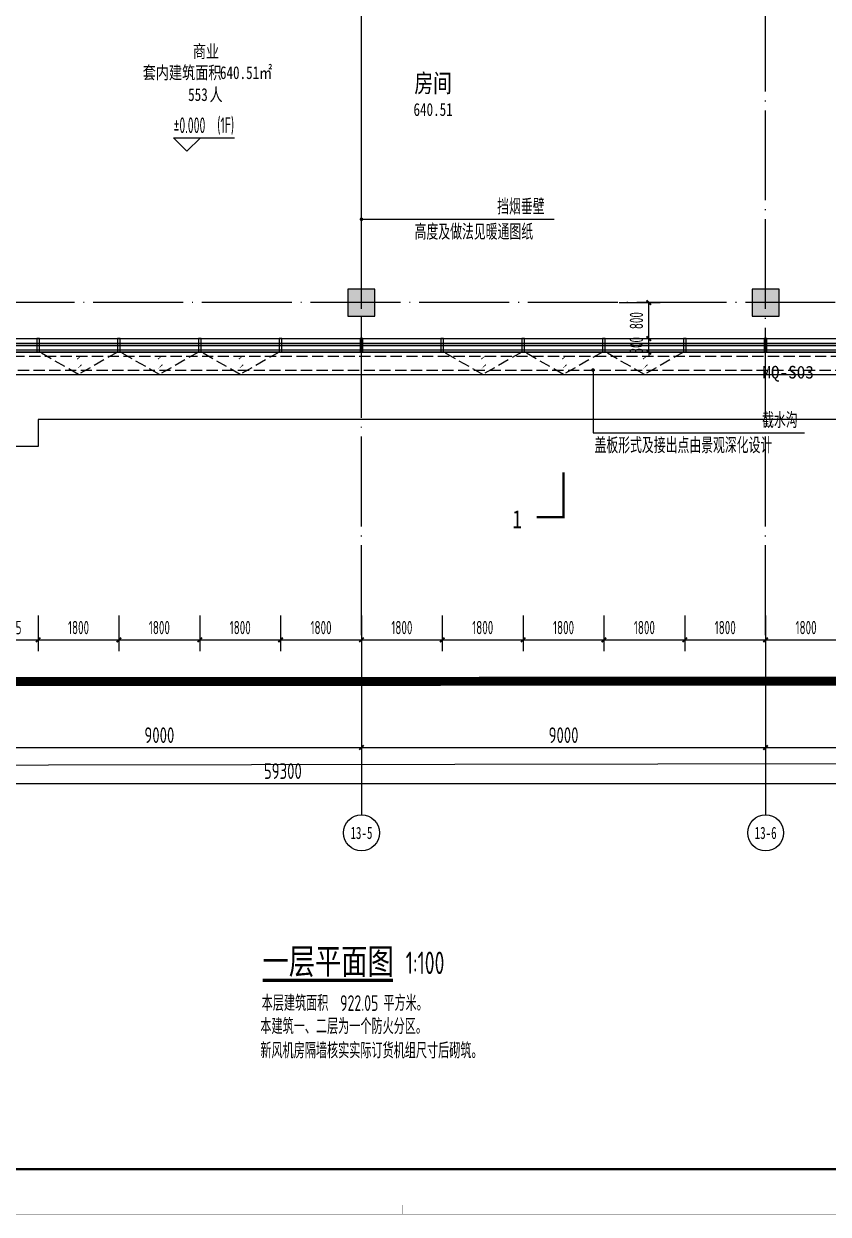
# Model space of a CAD drawing. Extents: x -228436 to 200315, y -41539 to 163917.
# Drawn here: x 22981 to 40893, y -20288 to 6206 of the extents above; entities that cross this region are included whole.
import ezdxf
from ezdxf.enums import TextEntityAlignment as Align

# ---------------------------------------------------------------- set-up
doc = ezdxf.new("R2010")
doc.units = 0
doc.header["$LTSCALE"] = 1000
doc.header["$MEASUREMENT"] = 0
for name, pattern in [('13#楼幕墙$0$DASH', [0.35, 0.25, -0.1]), ('X-104 13#平面$0$109 3#平面$0$DASH', [0.35, 0.25, -0.1]), ('X-104 13#平面$0$ACAD_ISO04W100', [30, 24, -3, 0, -3]), ('X-104 13#平面$0$ACAD_ISO05W100', [34, 24, -3, 0.5, -3, 0.5, -3]), ('X-104 13#平面$0$DASH', [0.35, 0.25, -0.1]), ('X-104 13#平面$0$DOTE', [2.42, 2, -0.2, 0.02, -0.2])]:
    doc.linetypes.add(name, pattern=pattern)
for name, color, linetype in [('01-标注_尺寸', 124, 'Continuous'), ('13#楼幕墙$0$A-C_幕墙龙骨', 133, 'Continuous'), ('13#楼幕墙$0$A-C_玻璃幕墙', 140, 'Continuous'), ('13#楼幕墙$0$A-C_窗', 140, 'Continuous'), ('AXIS_TEXT', 7, 'Continuous'), ('PUB_HATCH', 8, 'Continuous'), ('PUB_WALL', 9, 'Continuous'), ('X-104 13#平面$0$01-标注_标高', 200, 'Continuous'), ('X-104 13#平面$0$01-标注_符号', 200, 'Continuous'), ('X-104 13#平面$0$01-标注_轴线坐标', 132, 'Continuous'), ('X-104 13#平面$0$02-TEXT_房间', 7, 'Continuous'), ('X-104 13#平面$0$02-TEXT_标注', 130, 'Continuous'), ('X-104 13#平面$0$02-TEXT_轴号', 7, 'Continuous'), ('X-104 13#平面$0$A-O_散水', 134, 'Continuous'), ('X-104 13#平面$0$A-TECH_暖通', 6, 'Continuous'), ('X-104 13#平面$0$A-TECH_结构', 21, 'Continuous'), ('X-104 13#平面$0$A_AXIS-轴线', 36, 'X-104 13#平面$0$DOTE'), ('X-104 13#平面$0$A_STR-砼柱', 51, 'Continuous'), ('X-104 13#平面$0$DIM_SYMB', 3, 'Continuous'), ('X-104 13#平面$0$M-用地 红线', 20, 'X-104 13#平面$0$ACAD_ISO04W100'), ('X-104 13#平面$0$M-绿化 首层轮廓', 197, 'Continuous'), ('X-104 13#平面$0$M-道路 边线', 151, 'Continuous'), ('建-标注-文本', 254, 'Continuous')]:
    doc.layers.add(name, color=color, linetype=linetype)
doc.layers.add('X-104 13#平面$0$000套内', color=226, linetype='Continuous', lineweight=30, plot=False)
doc.styles.add('_TCH_DIM_T3', font='ros1.shx', dxfattribs={"width": 0.705882, "bigfont": 'jd.shx'})
doc.styles.add('COMPLEX', font='COMPLEX')
doc.styles.add('X-104 13#平面$0$_TCH_AXIS', font='STXIHEI_0.TTF', dxfattribs={"width": 0.75})
doc.styles.add('X-104 13#平面$0$_TCH_DIM', font='ros1.shx', dxfattribs={"width": 0.8, "bigfont": 'jd.shx'})
doc.styles.add('X-104 13#平面$0$_TCH_DIM_T3', font='ros1.shx', dxfattribs={"width": 0.8, "bigfont": 'jd.shx'})
doc.styles.add('X-104 13#平面$0$_TCH_LABEL', font='STXIHEI_0.TTF', dxfattribs={"width": 0.75})
doc.styles.add('X-104 13#平面$0$_TCH_SPACE', font='STXIHEI_0.TTF', dxfattribs={"width": 0.75, "height": 5})
doc.styles.add('X-104 13#平面$0$Standard', font='ros1.shx', dxfattribs={"width": 0.75, "bigfont": 'jd.shx'})
doc.dimstyles.new('_TCH_ARCH&&100', dxfattribs={"dimtxt": 297.5, "dimasz": 100, "dimexe": 250, "dimexo": 300, "dimgap": 126.25, "dimtad": 1, "dimdec": 0, "dimzin": 0, "dimdsep": 46, "dimtxsty": '_TCH_DIM_T3', "dimblk": 'ARCHTICK', "dimcen": 0.09, "dimclrt": 7, "dimazin": 2, "dimtfac": 1, "dimtdec": 0, "dimtix": 1, "dimtmove": 2, "dimatfit": 3, "dimfxl": 0, "dimtolj": 1, "dimtzin": 0, "dimarcsym": 0})
doc.dimstyles.new('X-104 13#平面$0$_TCH_ARCH&&100', dxfattribs={"dimtxt": 350, "dimasz": 100, "dimexe": 250, "dimexo": 300, "dimgap": 100, "dimtad": 1, "dimdec": 0, "dimzin": 0, "dimdsep": 46, "dimtxsty": 'X-104 13#平面$0$_TCH_DIM_T3', "dimblk": 'X-104 13#平面$0$_ArchTick', "dimcen": 0.09, "dimclrt": 7, "dimazin": 2, "dimtfac": 1, "dimtdec": 0, "dimtix": 1, "dimtmove": 2, "dimatfit": 3, "dimfxl": 0, "dimtolj": 1, "dimtzin": 0, "dimarcsym": 0})

# ---------------------------------------------------------------- blocks, each defined once
blk = doc.blocks.new('图框-A1')
for points, const_width in [([(0, 0), (841, 0), (841, 594), (0, 594)], 0.05), ([(766, 584), (25, 584), (25, 10), (766, 10)], 0.5)]:
    blk.add_lwpolyline(points, close=True, dxfattribs=dict(const_width=const_width))
at = {"const_width": 0.05}
blk.add_lwpolyline([(420.5, 0), (420.5, 2)], dxfattribs=at)
blk = doc.blocks.new('_AXISO')
blk.add_circle((0, 0), 0.5)
at = {"layer": 'AXIS_TEXT', "style": 'COMPLEX', "width": 1.041667}
blk.add_attdef('A', text='', height=0.56, dxfattribs=at).set_placement((-0.25, -0.28), (0.25, -0.28), align=Align.FIT)
blk = doc.blocks.new('X-104 13#平面$0$_ArchTick')
at = {"color": 0, "linetype": 'ByBlock', "const_width": 0.4}
blk.add_lwpolyline([(-0.5, -0.5), (0.5, 0.5)], dxfattribs=at)
blk = doc.blocks.new('*D741')
at = {"layer": 'Defpoints', "color": 0, "transparency": 16777216}
for p in [(-900, -7401), (58400, -7401), (58400, -10701)]:
    blk.add_point(p, dxfattribs=at)
at = {"layer": 'X-104 13#平面$0$01-标注_轴线坐标', "color": 0, "lineweight": -2, "transparency": 16777216}
for p, q in [((-900, -7701), (-900, -10951)), ((58400, -7701), (58400, -10951)), ((-900, -10701), (58400, -10701))]:
    blk.add_line(p, q, dxfattribs=at)
at = {"layer": 'X-104 13#平面$0$01-标注_轴线坐标', "color": 0, "lineweight": -2, "transparency": 16777216, "xscale": 100, "yscale": 100, "zscale": 100, "rotation": 180}
blk.add_blockref('X-104 13#平面$0$_ArchTick', (-900, -10701), dxfattribs=at)
at = {"layer": 'X-104 13#平面$0$01-标注_轴线坐标', "color": 0, "lineweight": -2, "transparency": 16777216, "xscale": 100, "yscale": 100, "zscale": 100}
blk.add_blockref('X-104 13#平面$0$_ArchTick', (58400, -10701), dxfattribs=at)
at = {"layer": 'X-104 13#平面$0$01-标注_轴线坐标', "color": 7, "transparency": 16777216, "insert": (28750, -10426), "char_height": 350, "attachment_point": 5, "style": 'X-104 13#平面$0$_TCH_DIM_T3'}
blk.add_mtext('\\A1;59300', dxfattribs=at)
blk = doc.blocks.new('*D746')
at = {"layer": 'Defpoints', "color": 0, "transparency": 16777216}
for p in [(21500, -7401), (30500, -7401), (30500, -9901)]:
    blk.add_point(p, dxfattribs=at)
at = {"layer": 'X-104 13#平面$0$01-标注_轴线坐标', "color": 0, "lineweight": -2, "transparency": 16777216}
for p, q in [((21500, -7701), (21500, -10151)), ((30500, -7701), (30500, -10151)), ((21500, -9901), (30500, -9901))]:
    blk.add_line(p, q, dxfattribs=at)
at = {"layer": 'X-104 13#平面$0$01-标注_轴线坐标', "color": 0, "lineweight": -2, "transparency": 16777216, "xscale": 100, "yscale": 100, "zscale": 100, "rotation": 180}
blk.add_blockref('X-104 13#平面$0$_ArchTick', (21500, -9901), dxfattribs=at)
at = {"layer": 'X-104 13#平面$0$01-标注_轴线坐标', "color": 0, "lineweight": -2, "transparency": 16777216, "xscale": 100, "yscale": 100, "zscale": 100}
blk.add_blockref('X-104 13#平面$0$_ArchTick', (30500, -9901), dxfattribs=at)
at = {"layer": 'X-104 13#平面$0$01-标注_轴线坐标', "color": 7, "transparency": 16777216, "insert": (26000, -9626), "char_height": 350, "attachment_point": 5, "style": 'X-104 13#平面$0$_TCH_DIM_T3'}
blk.add_mtext('\\A1;9000', dxfattribs=at)
blk = doc.blocks.new('*D747')
at = {"layer": 'Defpoints', "color": 0, "transparency": 16777216}
for p in [(30500, -7401), (39500, -7401), (39500, -9901)]:
    blk.add_point(p, dxfattribs=at)
at = {"layer": 'X-104 13#平面$0$01-标注_轴线坐标', "color": 0, "lineweight": -2, "transparency": 16777216}
for p, q in [((30500, -7701), (30500, -10151)), ((39500, -7701), (39500, -10151)), ((30500, -9901), (39500, -9901))]:
    blk.add_line(p, q, dxfattribs=at)
at = {"layer": 'X-104 13#平面$0$01-标注_轴线坐标', "color": 0, "lineweight": -2, "transparency": 16777216, "xscale": 100, "yscale": 100, "zscale": 100, "rotation": 180}
blk.add_blockref('X-104 13#平面$0$_ArchTick', (30500, -9901), dxfattribs=at)
at = {"layer": 'X-104 13#平面$0$01-标注_轴线坐标', "color": 0, "lineweight": -2, "transparency": 16777216, "xscale": 100, "yscale": 100, "zscale": 100}
blk.add_blockref('X-104 13#平面$0$_ArchTick', (39500, -9901), dxfattribs=at)
at = {"layer": 'X-104 13#平面$0$01-标注_轴线坐标', "color": 7, "transparency": 16777216, "insert": (35000, -9626), "char_height": 350, "attachment_point": 5, "style": 'X-104 13#平面$0$_TCH_DIM_T3'}
blk.add_mtext('\\A1;9000', dxfattribs=at)
blk = doc.blocks.new('*D748')
at = {"layer": 'Defpoints', "color": 0, "transparency": 16777216}
for p in [(39500, -7401), (48500, -7401), (48500, -9901)]:
    blk.add_point(p, dxfattribs=at)
at = {"layer": 'X-104 13#平面$0$01-标注_轴线坐标', "color": 0, "lineweight": -2, "transparency": 16777216}
for p, q in [((39500, -7701), (39500, -10151)), ((48500, -7701), (48500, -10151)), ((39500, -9901), (48500, -9901))]:
    blk.add_line(p, q, dxfattribs=at)
at = {"layer": 'X-104 13#平面$0$01-标注_轴线坐标', "color": 0, "lineweight": -2, "transparency": 16777216, "xscale": 100, "yscale": 100, "zscale": 100, "rotation": 180}
blk.add_blockref('X-104 13#平面$0$_ArchTick', (39500, -9901), dxfattribs=at)
at = {"layer": 'X-104 13#平面$0$01-标注_轴线坐标', "color": 0, "lineweight": -2, "transparency": 16777216, "xscale": 100, "yscale": 100, "zscale": 100}
blk.add_blockref('X-104 13#平面$0$_ArchTick', (48500, -9901), dxfattribs=at)
at = {"layer": 'X-104 13#平面$0$01-标注_轴线坐标', "color": 7, "transparency": 16777216, "insert": (44000, -9626), "char_height": 350, "attachment_point": 5, "style": 'X-104 13#平面$0$_TCH_DIM_T3'}
blk.add_mtext('\\A1;9000', dxfattribs=at)
blk = doc.blocks.new('13#楼幕墙$0$A$C62EA228A')
at = {"linetype": '13#楼幕墙$0$DASH'}
blk.add_lwpolyline([(10, -300), (-860, -797), (-1730, -300)], dxfattribs=at)
at = {"layer": '13#楼幕墙$0$A-C_玻璃幕墙', "color": 1}
blk.add_lwpolyline([(-889, -674, 0, 25, 0), (-792, -580, 0, 0, 0), (-890, -456, 25, 0, 0), (-786, -374, 0, 0, 0)], format="xyseb", dxfattribs=at)
blk = doc.blocks.new('13#楼幕墙$0$A$C7A413A1D')
blk.add_lwpolyline([(-70, -300), (-10, -300), (-10, 0), (-70, 0)], close=True)
blk = doc.blocks.new('13#楼幕墙')
at = {"layer": '13#楼幕墙$0$A-C_玻璃幕墙'}
for p, q in [((21800, -800), (52070, -800)), ((21900, -900), (52070, -900)), ((22050, -1050), (52070, -1050))]:
    blk.add_line(p, q, dxfattribs=at)
blk.add_lwpolyline([(4493, 15500), (-900, 15500), (-900, -1700), (22100, -1700), (22100, -1100), (58400, -1100), (58400, 18960), (53293, 23245), (37800, 14300), (37800, 10200), (12500, 10200), (4493, 15500)], dxfattribs=at)
at = {"layer": '13#楼幕墙$0$A-C_幕墙龙骨'}
for p in [(23340, -800), (25140, -800), (26940, -800), (28740, -800), (30540, -800), (32340, -800), (34140, -800), (35940, -800), (37740, -800), (39540, -800)]:
    blk.add_blockref('13#楼幕墙$0$A$C7A413A1D', p, dxfattribs=at)
at = {"layer": '13#楼幕墙$0$A-C_窗'}
for p in [(25060, -800), (26860, -800), (28660, -800), (34060, -800), (35860, -800), (37660, -800)]:
    blk.add_blockref('13#楼幕墙$0$A$C62EA228A', p, dxfattribs=at)
blk = doc.blocks.new('X-104 13#平面$0$A$C0BB3323F')
at = {"layer": 'Defpoints'}
blk.add_lwpolyline([(59300, 600), (59300, 20660), (54205, 24935), (38700, 16000), (38700, 11900), (13400, 11900), (5393, 17200), (0, 17200), (0, 0), (23000, 0), (23000, 600)], close=True, dxfattribs=at)
at = {"layer": 'X-104 13#平面$0$M-用地 红线', "ltscale": 0.05, "const_width": 200}
blk.add_lwpolyline([(-7235, -1505), (-2249, -6741), (66865, -6716)], dxfattribs=at)
at = {"layer": 'X-104 13#平面$0$M-绿化 首层轮廓'}
for p, q in [((61076, -900), (24200, -900)), ((24200, -900), (24200, -1500)), ((24200, -1500), (-1500, -1500)), ((-2249, -6741), (58823, -6719))]:
    blk.add_line(p, q, dxfattribs=at)
at = {"layer": 'X-104 13#平面$0$M-道路 边线', "ltscale": 0.02}
blk.add_lwpolyline([(56087, -8541), (-7235, -8649)], dxfattribs=at)
blk = doc.blocks.new('_FZH')
blk.add_lwpolyline([(-0.5, -0.5), (0.5, -0.5), (0.5, 0.5), (-0.5, 0.5)], close=True)
at = {"layer": 'PUB_HATCH'}
blk.add_solid([(-0.5, -0.5), (0.5, -0.5), (-0.5, 0.5), (0.5, 0.5)], dxfattribs=at)
blk = doc.blocks.new('_ArchTick')
at = {"color": 0, "linetype": 'ByBlock', "const_width": 0.4}
blk.add_lwpolyline([(-0.5, -0.5), (0.5, 0.5)], dxfattribs=at)
blk = doc.blocks.new('*D164')
at = {"layer": '01-标注_尺寸', "color": 0, "lineweight": -2, "transparency": 16777216}
for p, q in [((22125, -6963), (22125, -7756)), ((23300, -6963), (23300, -7756)), ((22125, -7506), (23300, -7506))]:
    blk.add_line(p, q, dxfattribs=at)
at = {"layer": 'Defpoints', "color": 0, "transparency": 16777216}
for p in [(22125, -6663), (23300, -6663), (23300, -7506)]:
    blk.add_point(p, dxfattribs=at)
at = {"layer": '01-标注_尺寸', "color": 0, "lineweight": -2, "transparency": 16777216, "xscale": 100, "yscale": 100, "zscale": 100, "rotation": 180}
blk.add_blockref('_ArchTick', (22125, -7506), dxfattribs=at)
at = {"layer": '01-标注_尺寸', "color": 0, "lineweight": -2, "transparency": 16777216, "xscale": 100, "yscale": 100, "zscale": 100}
blk.add_blockref('_ArchTick', (23300, -7506), dxfattribs=at)
at = {"layer": '01-标注_尺寸', "color": 7, "transparency": 16777216, "insert": (22713, -7231), "char_height": 297.5, "attachment_point": 5, "style": '_TCH_DIM_T3'}
blk.add_mtext('\\A1;1175', dxfattribs=at)
blk = doc.blocks.new('*D165')
at = {"layer": '01-标注_尺寸', "color": 0, "lineweight": -2, "transparency": 16777216}
for p, q in [((23300, -6963), (23300, -7756)), ((25100, -6963), (25100, -7756)), ((23300, -7506), (25100, -7506))]:
    blk.add_line(p, q, dxfattribs=at)
at = {"layer": 'Defpoints', "color": 0, "transparency": 16777216}
for p in [(23300, -6663), (25100, -6663), (25100, -7506)]:
    blk.add_point(p, dxfattribs=at)
at = {"layer": '01-标注_尺寸', "color": 0, "lineweight": -2, "transparency": 16777216, "xscale": 100, "yscale": 100, "zscale": 100, "rotation": 180}
blk.add_blockref('_ArchTick', (23300, -7506), dxfattribs=at)
at = {"layer": '01-标注_尺寸', "color": 0, "lineweight": -2, "transparency": 16777216, "xscale": 100, "yscale": 100, "zscale": 100}
blk.add_blockref('_ArchTick', (25100, -7506), dxfattribs=at)
at = {"layer": '01-标注_尺寸', "color": 7, "transparency": 16777216, "insert": (24200, -7231), "char_height": 297.5, "attachment_point": 5, "style": '_TCH_DIM_T3'}
blk.add_mtext('\\A1;1800', dxfattribs=at)
blk = doc.blocks.new('*D166')
at = {"layer": '01-标注_尺寸', "color": 0, "lineweight": -2, "transparency": 16777216}
for p, q in [((25100, -6963), (25100, -7756)), ((26900, -6963), (26900, -7756)), ((25100, -7506), (26900, -7506))]:
    blk.add_line(p, q, dxfattribs=at)
at = {"layer": 'Defpoints', "color": 0, "transparency": 16777216}
for p in [(25100, -6663), (26900, -6663), (26900, -7506)]:
    blk.add_point(p, dxfattribs=at)
at = {"layer": '01-标注_尺寸', "color": 0, "lineweight": -2, "transparency": 16777216, "xscale": 100, "yscale": 100, "zscale": 100, "rotation": 180}
blk.add_blockref('_ArchTick', (25100, -7506), dxfattribs=at)
at = {"layer": '01-标注_尺寸', "color": 0, "lineweight": -2, "transparency": 16777216, "xscale": 100, "yscale": 100, "zscale": 100}
blk.add_blockref('_ArchTick', (26900, -7506), dxfattribs=at)
at = {"layer": '01-标注_尺寸', "color": 7, "transparency": 16777216, "insert": (26000, -7231), "char_height": 297.5, "attachment_point": 5, "style": '_TCH_DIM_T3'}
blk.add_mtext('\\A1;1800', dxfattribs=at)
blk = doc.blocks.new('*D167')
at = {"layer": '01-标注_尺寸', "color": 0, "lineweight": -2, "transparency": 16777216}
for p, q in [((26900, -6963), (26900, -7756)), ((28700, -6963), (28700, -7756)), ((26900, -7506), (28700, -7506))]:
    blk.add_line(p, q, dxfattribs=at)
at = {"layer": 'Defpoints', "color": 0, "transparency": 16777216}
for p in [(26900, -6663), (28700, -6663), (28700, -7506)]:
    blk.add_point(p, dxfattribs=at)
at = {"layer": '01-标注_尺寸', "color": 0, "lineweight": -2, "transparency": 16777216, "xscale": 100, "yscale": 100, "zscale": 100, "rotation": 180}
blk.add_blockref('_ArchTick', (26900, -7506), dxfattribs=at)
at = {"layer": '01-标注_尺寸', "color": 0, "lineweight": -2, "transparency": 16777216, "xscale": 100, "yscale": 100, "zscale": 100}
blk.add_blockref('_ArchTick', (28700, -7506), dxfattribs=at)
at = {"layer": '01-标注_尺寸', "color": 7, "transparency": 16777216, "insert": (27800, -7231), "char_height": 297.5, "attachment_point": 5, "style": '_TCH_DIM_T3'}
blk.add_mtext('\\A1;1800', dxfattribs=at)
blk = doc.blocks.new('*D168')
at = {"layer": '01-标注_尺寸', "color": 0, "lineweight": -2, "transparency": 16777216}
for p, q in [((28700, -6963), (28700, -7756)), ((30500, -6963), (30500, -7756)), ((28700, -7506), (30500, -7506))]:
    blk.add_line(p, q, dxfattribs=at)
at = {"layer": 'Defpoints', "color": 0, "transparency": 16777216}
for p in [(28700, -6663), (30500, -6663), (30500, -7506)]:
    blk.add_point(p, dxfattribs=at)
at = {"layer": '01-标注_尺寸', "color": 0, "lineweight": -2, "transparency": 16777216, "xscale": 100, "yscale": 100, "zscale": 100, "rotation": 180}
blk.add_blockref('_ArchTick', (28700, -7506), dxfattribs=at)
at = {"layer": '01-标注_尺寸', "color": 0, "lineweight": -2, "transparency": 16777216, "xscale": 100, "yscale": 100, "zscale": 100}
blk.add_blockref('_ArchTick', (30500, -7506), dxfattribs=at)
at = {"layer": '01-标注_尺寸', "color": 7, "transparency": 16777216, "insert": (29600, -7231), "char_height": 297.5, "attachment_point": 5, "style": '_TCH_DIM_T3'}
blk.add_mtext('\\A1;1800', dxfattribs=at)
blk = doc.blocks.new('*D169')
at = {"layer": '01-标注_尺寸', "color": 0, "lineweight": -2, "transparency": 16777216}
for p, q in [((30500, -6963), (30500, -7756)), ((32300, -6963), (32300, -7756)), ((30500, -7506), (32300, -7506))]:
    blk.add_line(p, q, dxfattribs=at)
at = {"layer": 'Defpoints', "color": 0, "transparency": 16777216}
for p in [(30500, -6663), (32300, -6663), (32300, -7506)]:
    blk.add_point(p, dxfattribs=at)
at = {"layer": '01-标注_尺寸', "color": 0, "lineweight": -2, "transparency": 16777216, "xscale": 100, "yscale": 100, "zscale": 100, "rotation": 180}
blk.add_blockref('_ArchTick', (30500, -7506), dxfattribs=at)
at = {"layer": '01-标注_尺寸', "color": 0, "lineweight": -2, "transparency": 16777216, "xscale": 100, "yscale": 100, "zscale": 100}
blk.add_blockref('_ArchTick', (32300, -7506), dxfattribs=at)
at = {"layer": '01-标注_尺寸', "color": 7, "transparency": 16777216, "insert": (31400, -7231), "char_height": 297.5, "attachment_point": 5, "style": '_TCH_DIM_T3'}
blk.add_mtext('\\A1;1800', dxfattribs=at)
blk = doc.blocks.new('*D170')
at = {"layer": '01-标注_尺寸', "color": 0, "lineweight": -2, "transparency": 16777216}
for p, q in [((32300, -6963), (32300, -7756)), ((34100, -6963), (34100, -7756)), ((32300, -7506), (34100, -7506))]:
    blk.add_line(p, q, dxfattribs=at)
at = {"layer": 'Defpoints', "color": 0, "transparency": 16777216}
for p in [(32300, -6663), (34100, -6663), (34100, -7506)]:
    blk.add_point(p, dxfattribs=at)
at = {"layer": '01-标注_尺寸', "color": 0, "lineweight": -2, "transparency": 16777216, "xscale": 100, "yscale": 100, "zscale": 100, "rotation": 180}
blk.add_blockref('_ArchTick', (32300, -7506), dxfattribs=at)
at = {"layer": '01-标注_尺寸', "color": 0, "lineweight": -2, "transparency": 16777216, "xscale": 100, "yscale": 100, "zscale": 100}
blk.add_blockref('_ArchTick', (34100, -7506), dxfattribs=at)
at = {"layer": '01-标注_尺寸', "color": 7, "transparency": 16777216, "insert": (33200, -7231), "char_height": 297.5, "attachment_point": 5, "style": '_TCH_DIM_T3'}
blk.add_mtext('\\A1;1800', dxfattribs=at)
blk = doc.blocks.new('*D171')
at = {"layer": '01-标注_尺寸', "color": 0, "lineweight": -2, "transparency": 16777216}
for p, q in [((34100, -6963), (34100, -7756)), ((35900, -6963), (35900, -7756)), ((34100, -7506), (35900, -7506))]:
    blk.add_line(p, q, dxfattribs=at)
at = {"layer": 'Defpoints', "color": 0, "transparency": 16777216}
for p in [(34100, -6663), (35900, -6663), (35900, -7506)]:
    blk.add_point(p, dxfattribs=at)
at = {"layer": '01-标注_尺寸', "color": 0, "lineweight": -2, "transparency": 16777216, "xscale": 100, "yscale": 100, "zscale": 100, "rotation": 180}
blk.add_blockref('_ArchTick', (34100, -7506), dxfattribs=at)
at = {"layer": '01-标注_尺寸', "color": 0, "lineweight": -2, "transparency": 16777216, "xscale": 100, "yscale": 100, "zscale": 100}
blk.add_blockref('_ArchTick', (35900, -7506), dxfattribs=at)
at = {"layer": '01-标注_尺寸', "color": 7, "transparency": 16777216, "insert": (35000, -7231), "char_height": 297.5, "attachment_point": 5, "style": '_TCH_DIM_T3'}
blk.add_mtext('\\A1;1800', dxfattribs=at)
blk = doc.blocks.new('*D172')
at = {"layer": '01-标注_尺寸', "color": 0, "lineweight": -2, "transparency": 16777216}
for p, q in [((35900, -6963), (35900, -7756)), ((37700, -6963), (37700, -7756)), ((35900, -7506), (37700, -7506))]:
    blk.add_line(p, q, dxfattribs=at)
at = {"layer": 'Defpoints', "color": 0, "transparency": 16777216}
for p in [(35900, -6663), (37700, -6663), (37700, -7506)]:
    blk.add_point(p, dxfattribs=at)
at = {"layer": '01-标注_尺寸', "color": 0, "lineweight": -2, "transparency": 16777216, "xscale": 100, "yscale": 100, "zscale": 100, "rotation": 180}
blk.add_blockref('_ArchTick', (35900, -7506), dxfattribs=at)
at = {"layer": '01-标注_尺寸', "color": 0, "lineweight": -2, "transparency": 16777216, "xscale": 100, "yscale": 100, "zscale": 100}
blk.add_blockref('_ArchTick', (37700, -7506), dxfattribs=at)
at = {"layer": '01-标注_尺寸', "color": 7, "transparency": 16777216, "insert": (36800, -7231), "char_height": 297.5, "attachment_point": 5, "style": '_TCH_DIM_T3'}
blk.add_mtext('\\A1;1800', dxfattribs=at)
blk = doc.blocks.new('*D173')
at = {"layer": '01-标注_尺寸', "color": 0, "lineweight": -2, "transparency": 16777216}
for p, q in [((37700, -6963), (37700, -7756)), ((39500, -6963), (39500, -7756)), ((37700, -7506), (39500, -7506))]:
    blk.add_line(p, q, dxfattribs=at)
at = {"layer": 'Defpoints', "color": 0, "transparency": 16777216}
for p in [(37700, -6663), (39500, -6663), (39500, -7506)]:
    blk.add_point(p, dxfattribs=at)
at = {"layer": '01-标注_尺寸', "color": 0, "lineweight": -2, "transparency": 16777216, "xscale": 100, "yscale": 100, "zscale": 100, "rotation": 180}
blk.add_blockref('_ArchTick', (37700, -7506), dxfattribs=at)
at = {"layer": '01-标注_尺寸', "color": 0, "lineweight": -2, "transparency": 16777216, "xscale": 100, "yscale": 100, "zscale": 100}
blk.add_blockref('_ArchTick', (39500, -7506), dxfattribs=at)
at = {"layer": '01-标注_尺寸', "color": 7, "transparency": 16777216, "insert": (38600, -7231), "char_height": 297.5, "attachment_point": 5, "style": '_TCH_DIM_T3'}
blk.add_mtext('\\A1;1800', dxfattribs=at)
blk = doc.blocks.new('*D174')
at = {"layer": '01-标注_尺寸', "color": 0, "lineweight": -2, "transparency": 16777216}
for p, q in [((39500, -6963), (39500, -7756)), ((41300, -6963), (41300, -7756)), ((39500, -7506), (41300, -7506))]:
    blk.add_line(p, q, dxfattribs=at)
at = {"layer": 'Defpoints', "color": 0, "transparency": 16777216}
for p in [(39500, -6663), (41300, -6663), (41300, -7506)]:
    blk.add_point(p, dxfattribs=at)
at = {"layer": '01-标注_尺寸', "color": 0, "lineweight": -2, "transparency": 16777216, "xscale": 100, "yscale": 100, "zscale": 100, "rotation": 180}
blk.add_blockref('_ArchTick', (39500, -7506), dxfattribs=at)
at = {"layer": '01-标注_尺寸', "color": 0, "lineweight": -2, "transparency": 16777216, "xscale": 100, "yscale": 100, "zscale": 100}
blk.add_blockref('_ArchTick', (41300, -7506), dxfattribs=at)
at = {"layer": '01-标注_尺寸', "color": 7, "transparency": 16777216, "insert": (40400, -7231), "char_height": 297.5, "attachment_point": 5, "style": '_TCH_DIM_T3'}
blk.add_mtext('\\A1;1800', dxfattribs=at)
blk = doc.blocks.new('*D227')
at = {"layer": '01-标注_尺寸', "color": 0, "lineweight": -2, "transparency": 16777216}
for p, q in [((36898, -800), (36898, -700)), ((36240, -800), (37148, -800)), ((36898, -1100), (36898, -800)), ((36240, -1100), (37148, -1100)), ((36898, -1100), (36898, -1200))]:
    blk.add_line(p, q, dxfattribs=at)
at = {"layer": 'Defpoints', "color": 0, "transparency": 16777216}
for p in [(35940, -800), (36898, -800), (35940, -1100)]:
    blk.add_point(p, dxfattribs=at)
at = {"layer": '01-标注_尺寸', "color": 0, "lineweight": -2, "transparency": 16777216, "xscale": 100, "yscale": 100, "zscale": 100}
for p, rotation in [((36898, -800), 270), ((36898, -1100), 90)]:
    blk.add_blockref('_ArchTick', p, dxfattribs=dict(at, rotation=rotation))
at = {"layer": '01-标注_尺寸', "color": 7, "transparency": 16777216, "insert": (36623, -950), "char_height": 297.5, "attachment_point": 5, "rotation": 90, "style": '_TCH_DIM_T3'}
blk.add_mtext('\\A1;300', dxfattribs=at)
blk = doc.blocks.new('*D228')
at = {"layer": '01-标注_尺寸', "color": 0, "lineweight": -2, "transparency": 16777216}
for p, q in [((36240, 0), (37148, 0)), ((36898, -800), (36898, 0)), ((36240, -800), (37148, -800))]:
    blk.add_line(p, q, dxfattribs=at)
at = {"layer": 'Defpoints', "color": 0, "transparency": 16777216}
for p in [(35940, 0), (36898, 0), (35940, -800)]:
    blk.add_point(p, dxfattribs=at)
at = {"layer": '01-标注_尺寸', "color": 0, "lineweight": -2, "transparency": 16777216, "xscale": 100, "yscale": 100, "zscale": 100}
for p, rotation in [((36898, 0), 90), ((36898, -800), 270)]:
    blk.add_blockref('_ArchTick', p, dxfattribs=dict(at, rotation=rotation))
at = {"layer": '01-标注_尺寸', "color": 7, "transparency": 16777216, "insert": (36623, -400), "char_height": 297.5, "attachment_point": 5, "rotation": 90, "style": '_TCH_DIM_T3'}
blk.add_mtext('\\A1;800', dxfattribs=at)
blk = doc.blocks.new('X-104 13#平面$0$轴网')
at = {"layer": 'X-104 13#平面$0$01-标注_轴线坐标'}
for p, q in [((30500, -7401), (30500, -11401)), ((39500, -7401), (39500, -11401))]:
    blk.add_line(p, q, dxfattribs=at)
at = {"layer": 'X-104 13#平面$0$A_AXIS-轴线', "linetype": 'X-104 13#平面$0$DOTE'}
for p, q in [((30500, -7401), (30500, 24620.3)), ((39500, -7401), (39500, 24620.3)), ((60408.4, 0), (-2925, 0))]:
    blk.add_line(p, q, dxfattribs=at)
at = {"layer": 'X-104 13#平面$0$01-标注_轴线坐标'}
ref = blk.add_blockref('_AXISO', (30500, -11801), dxfattribs=dict(at, xscale=800, yscale=800, zscale=800))
ref.add_attrib('A', '13-5', dxfattribs={"layer": 'X-104 13#平面$0$02-TEXT_轴号', "height": 272.14, "style": 'X-104 13#平面$0$_TCH_AXIS', "width": 0.898302}).set_placement((30255.3, -11937.1), (30744.7, -11937.1), align=Align.FIT)
ref = blk.add_blockref('_AXISO', (39500, -11801), dxfattribs=dict(at, xscale=800, yscale=800, zscale=800))
ref.add_attrib('A', '13-6', dxfattribs={"layer": 'X-104 13#平面$0$02-TEXT_轴号', "height": 272.14, "style": 'X-104 13#平面$0$_TCH_AXIS', "width": 0.898302}).set_placement((39255.3, -11937.1), (39744.7, -11937.1), align=Align.FIT)
for p1, p2, distance, picture, middle in [((-900, -7401), (58400, -7401), -3300, '*D741', (28750, -10426)), ((21500, -7401), (30500, -7401), -2500, '*D746', (26000, -9626)), ((30500, -7401), (39500, -7401), -2500, '*D747', (35000, -9626)), ((39500, -7401), (48500, -7401), -2500, '*D748', (44000, -9626))]:
    dim = blk.add_aligned_dim(p1=p1, p2=p2, distance=distance, dimstyle='X-104 13#平面$0$_TCH_ARCH&&100', dxfattribs=at)
    dim.commit()
    dim.dimension.update_dxf_attribs({"geometry": picture, "text_midpoint": middle})
blk = doc.blocks.new('X-104 13#平面')
at = {"layer": 'PUB_WALL'}
for points in [[(30800, 300), (30200, 300), (30240, 260), (30760, 260)], [(30200, 300), (30200, -300), (30240, -260), (30240, 260)], [(30800, -300), (30800, 300), (30760, 260), (30760, -260)], [(39800, 300), (39200, 300), (39240, 260), (39760, 260)], [(39200, 300), (39200, -300), (39240, -260), (39240, 260)], [(39800, -300), (39800, 300), (39760, 260), (39760, -260)], [(30200, -300), (30800, -300), (30760, -260), (30240, -260)], [(39200, -300), (39800, -300), (39760, -260), (39240, -260)]]:
    blk.add_hatch(color=256, dxfattribs=at).paths.add_polyline_path(points)
at = {"layer": 'X-104 13#平面$0$000套内'}
blk.add_lwpolyline([(7100, -1550), (21950, -1550), (21950, -950), (48400, -950), (48400, 11050), (53400, 11050), (53400, 18100), (58250, 18100), (58250, 18890), (53289.1, 23052.7), (37950, 14213.3), (37950, 10050), (12454.9, 10050), (4447.4, 15350), (4100, 15350), (4100, 6300), (7100, 6300), (7100, -1550)], dxfattribs=at)
at = {"layer": 'X-104 13#平面$0$01-标注_标高'}
for p, q in [((26615.3, 3368.7), (26315.3, 3668.7)), ((26315.3, 3668.7), (27671.9, 3668.7)), ((26615.3, 3368.7), (26915.3, 3668.7))]:
    blk.add_line(p, q, dxfattribs=at)
at = {"layer": 'X-104 13#平面$0$01-标注_符号'}
for p, q in [((30500, 1855.1), (31685.3, 1855.1)), ((31685.3, 1855.1), (34792.6, 1855.1)), ((35656.4, -1500), (35656.4, -2896.3)), ((35656.4, -2896.3), (40365.8, -2896.3))]:
    blk.add_line(p, q, dxfattribs=at)
at = {"layer": 'X-104 13#平面$0$01-标注_符号', "const_width": 40}
for points in [[(30480, 1855.1, 1), (30520, 1855.1, 1)], [(35656.4, -1480, 1), (35656.4, -1520, 1)]]:
    blk.add_lwpolyline(points, format="xyb", close=True, dxfattribs=at)
at = {"layer": 'X-104 13#平面$0$01-标注_符号', "const_width": 50}
blk.add_lwpolyline([(34400, -4773.1), (35000, -4773.1), (35000, -3773.1)], dxfattribs=at)
at = {"layer": 'X-104 13#平面$0$A-O_散水'}
blk.add_lwpolyline([(51800, -1600), (51800, -1100), (22100, -1100), (22100, -1700), (5600, -1700), (5600, -2200), (22600, -2200), (22600, -1600)], close=True, dxfattribs=at)
at = {"layer": 'X-104 13#平面$0$A-O_散水', "linetype": 'X-104 13#平面$0$DASH'}
blk.add_lwpolyline([(51700, -1500), (51700, -1200), (22200, -1200), (22200, -1800), (5700, -1800), (5700, -2100), (22500, -2100), (22500, -1500)], close=True, dxfattribs=at)
at = {"layer": 'X-104 13#平面$0$A-TECH_暖通', "linetype": 'X-104 13#平面$0$109 3#平面$0$DASH', "const_width": 30}
for points in [[(30500, 8700), (30500, 300)], [(30500, -300), (30500, -800)]]:
    blk.add_lwpolyline(points, dxfattribs=at)
at = {"layer": 'X-104 13#平面$0$A-TECH_结构'}
blk.add_lwpolyline([(58350, -1050), (58350, 18936.6), (53287.9, 23184.2), (37850, 14271.1), (37850, 10150), (12485, 10150), (4477.5, 15450), (-850, 15450), (-850, -1650), (22050, -1650), (22050, -1050)], close=True, dxfattribs=at)
at = {"layer": 'X-104 13#平面$0$DIM_SYMB', "const_width": 70}
blk.add_lwpolyline([(28299.5, -15082.7), (31205.5, -15082.7)], dxfattribs=at)
at = {"xscale": 100, "yscale": 100, "zscale": 100}
blk.add_blockref('图框-A1', (-10634.5, -20285.2), dxfattribs=at)
for name, p in [('X-104 13#平面$0$A$C0BB3323F', (-900, -1700)), ('X-104 13#平面$0$轴网', (0, 0))]:
    blk.add_blockref(name, p)
at = {"layer": 'X-104 13#平面$0$A-TECH_结构'}
blk.add_blockref('13#楼幕墙', (0, 0), dxfattribs=at)
at = {"layer": 'X-104 13#平面$0$A_STR-砼柱', "xscale": 600, "yscale": 600, "zscale": 600}
for p in [(30500, 0), (39500, 0)]:
    blk.add_blockref('_FZH', p, dxfattribs=at)
at = {"layer": 'X-104 13#平面$0$000套内', "style": 'X-104 13#平面$0$_TCH_SPACE', "width": 0.75}
for s, height, p in [('房间', 407.75, (31678.1, 4681.4)), ('640.51', 285.43, (31658.8, 4156.4))]:
    blk.add_text(s, height=height, dxfattribs=at).set_placement(p)
at = {"layer": 'X-104 13#平面$0$01-标注_符号', "style": 'X-104 13#平面$0$_TCH_SPACE', "width": 0.75}
for s, height, p in [('套内建筑面积', 285.43, (25629.5, 4977.1)), ('㎡', 285.4, (28222.1, 4977.1)), ('640.51', 285.43, (27348.9, 4977.1)), ('553', 285.43, (26640.5, 4488.7)), ('人', 285.4, (27116.8, 4488.7))]:
    blk.add_text(s, height=height, dxfattribs=at).set_placement(p)
at = {"layer": 'X-104 13#平面$0$02-TEXT_房间', "style": 'X-104 13#平面$0$_TCH_SPACE', "width": 0.75}
blk.add_text('商业', height=285.43, dxfattribs=at).set_placement((26745.9, 5451.3))
at = {"layer": 'X-104 13#平面$0$02-TEXT_标注'}
for s, height, style, width, p in [('%%P0.000', 350, 'X-104 13#平面$0$_TCH_DIM', 0.64, (26315.6, 3773.7)), ('(1F)', 350, 'X-104 13#平面$0$_TCH_DIM', 0.64, (27289.4, 3773.7)), ('挡烟垂壁', 347.29, 'X-104 13#平面$0$_TCH_DIM', 0.8, (33522.1, 1960.1)), ('高度及做法见暖通图纸', 347.29, 'X-104 13#平面$0$_TCH_DIM', 0.8, (31683.6, 1400.1)), ('截水沟', 347.29, 'X-104 13#平面$0$_TCH_DIM', 0.8, (39420.8, -2791.3)), ('盖板形式及接出点由景观深化设计', 347.287, 'X-104 13#平面$0$_TCH_DIM', 0.8, (35689.6, -3351.3)), ('1', 407.8, 'X-104 13#平面$0$_TCH_LABEL', 0.75, (33862.3, -5023.1)), ('本层建筑面积', 347.29, 'X-104 13#平面$0$Standard', 0.75, (28279.1, -15763.9)), ('922.05', 350, 'X-104 13#平面$0$Standard', 0.75, (30025.1, -15763.9)), ('平方米。', 347.29, 'X-104 13#平面$0$Standard', 0.75, (30987.6, -15763.9)), ('本建筑一、二层为一个防火分区。', 347.287, 'X-104 13#平面$0$Standard', 0.75, (28248.9, -16280.5)), ('新风机房隔墙核实实际订货机组尺寸后砌筑。', 347.287, 'X-104 13#平面$0$Standard', 0.75, (28248.9, -16820.5))]:
    blk.add_text(s, height=height, dxfattribs=dict(at, style=style, width=width)).set_placement(p)
at = {"layer": 'X-104 13#平面$0$02-TEXT_标注', "linetype": 'X-104 13#平面$0$ACAD_ISO05W100', "style": 'X-104 13#平面$0$_TCH_AXIS'}
blk.add_text('MQ-S03', height=281.25, dxfattribs=at).set_placement((39426.8, -1687.8))
at = {"layer": '建-标注-文本', "width": 0.75}
for s, height, style, p in [('一层平面图', 570.85, 'X-104 13#平面$0$_TCH_SPACE', (28299.5, -14942.7)), ('1:100', 500, 'X-104 13#平面$0$Standard', (31485.5, -14942.7))]:
    blk.add_text(s, height=height, dxfattribs=dict(at, style=style)).set_placement(p)

msp = doc.modelspace()

# ---------------------------------------------------------------- block references
msp.add_blockref('X-104 13#平面', (0, 0))

# ---------------------------------------------------------------- dimensions: what is measured, and where the dimension line sits
at = {"layer": '01-标注_尺寸'}
for p1, p2, distance, picture, middle in [((35940, -800), (35940, 0), -958, '*D228', (36623, -400)), ((35940, -1100), (35940, -800), -958, '*D227', (36623, -950)), ((22125, -6663.3), (23300, -6663.3), -843, '*D164', (22712.5, -7231.4)), ((23300, -6663.3), (25100, -6663.3), -843, '*D165', (24200, -7231.4)), ((25100, -6663.3), (26900, -6663.3), -843, '*D166', (26000, -7231.4)), ((26900, -6663.3), (28700, -6663.3), -843, '*D167', (27800, -7231.4)), ((28700, -6663.3), (30500, -6663.3), -843, '*D168', (29600, -7231.4)), ((30500, -6663.3), (32300, -6663.3), -843, '*D169', (31400, -7231.4)), ((32300, -6663.3), (34100, -6663.3), -843, '*D170', (33200, -7231.4)), ((34100, -6663.3), (35900, -6663.3), -843, '*D171', (35000, -7231.4)), ((35900, -6663.3), (37700, -6663.3), -843, '*D172', (36800, -7231.4)), ((37700, -6663.3), (39500, -6663.3), -843, '*D173', (38600, -7231.4)), ((39500, -6663.3), (41300, -6663.3), -843, '*D174', (40400, -7231.4))]:
    dim = msp.add_aligned_dim(p1=p1, p2=p2, distance=distance, dimstyle='_TCH_ARCH&&100', dxfattribs=at)
    dim.commit()
    dim.dimension.update_dxf_attribs({"geometry": picture, "text_midpoint": middle})

doc.saveas('drawing.dxf')
